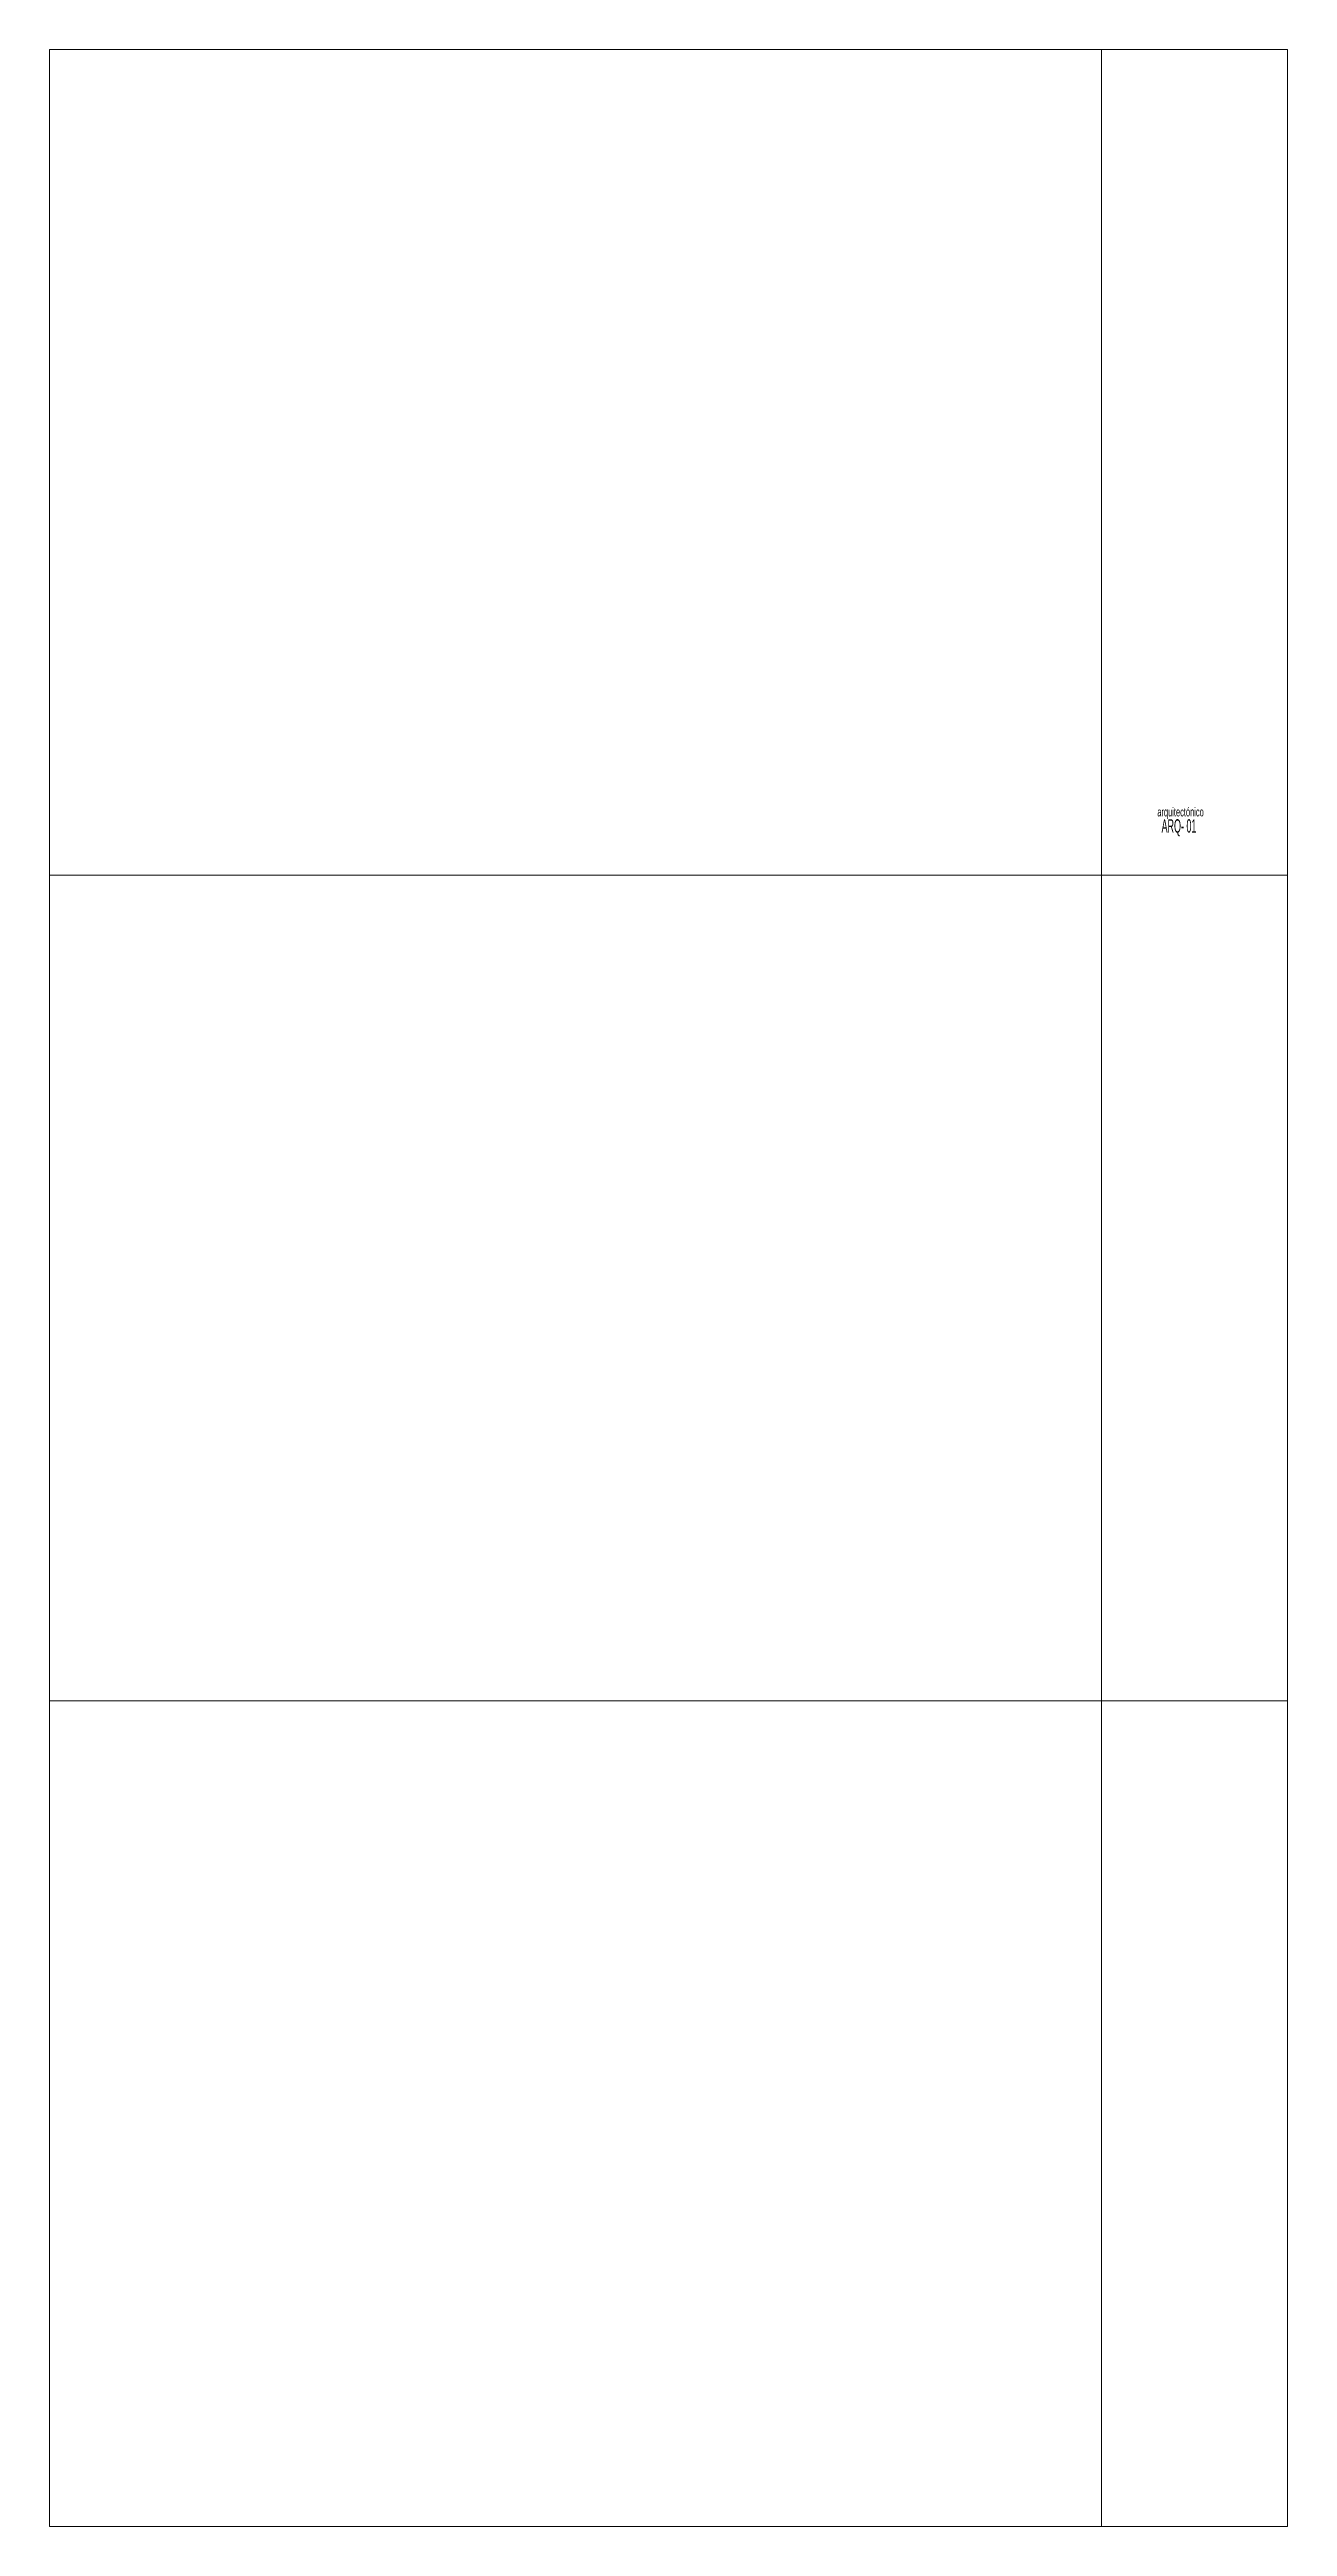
# Paper-space layout 'PLANO REDUCCION AREAS' of a CAD drawing. Header units: metres. Extents: x -32 to 58, y -98 to 82.
import ezdxf

# ---------------------------------------------------------------- set-up
doc = ezdxf.new("R2010")
doc.units = ezdxf.units.M
doc.header["$MEASUREMENT"] = 0
doc.layers.add('A-TEXTOS', color=131, linetype='Continuous')
doc.layers.add('MURO', color=150, linetype='Continuous', lineweight=30)
doc.styles.add('style2', font='bgothl.ttf', dxfattribs={"width": 0.5, "height": 0.4})

psp = doc.layouts.new('PLANO REDUCCION AREAS')

# ---------------------------------------------------------------- texts
at = {"layer": 'A-TEXTOS', "style": 'style2', "width": 0.5}
for s, height, p in [('arquitectónico', 0.6495, (48.15, 25.8)), ('ARQ- 01', 0.974, (48.46, 24.62))]:
    psp.add_text(s, height=height, dxfattribs=at).set_placement(p)

# ---------------------------------------------------------------- viewports
at = {"layer": 'MURO', "ltscale": 0.005, "view_target_point": (101.915, 16.89)}
psp.add_viewport(center=(5.85, 51.53), size=(76.48, 60), view_center_point=(-102.506, -140.58), view_height=30, dxfattribs=at)
for center, size, view_center_point, view_height, status in [((50.85, 51.53), (13.52, 60), (-153.345, -138.462), 60, 3), ((5.85, -8.47), (76.48, 60), (-65.924, -141.109), 30, 5), ((50.85, -8.47), (13.52, 60), (-153.345, -138.462), 60, 4), ((5.85, -68.47), (76.48, 60), (-16.871, -145.324), 45, 7), ((50.85, -68.47), (13.52, 60), (-153.345, -138.462), 60, 6)]:
    psp.add_viewport(center=center, size=size, view_center_point=view_center_point, view_height=view_height, status=status, dxfattribs=at)

doc.saveas('drawing.dxf')
